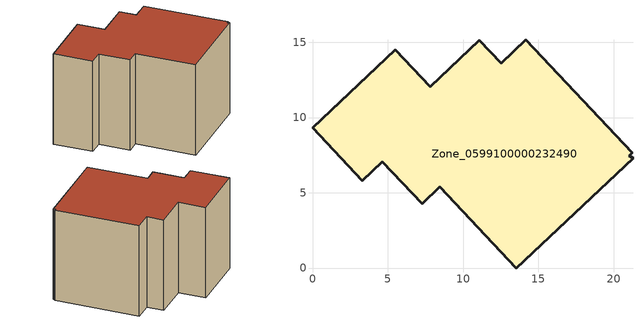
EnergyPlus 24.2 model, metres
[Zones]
Zone_0599100000232490
 floor ground (C_G): 8.45,5.39 7.29,4.29 4.65,7.08 3.31,5.81 0,9.32 5.5,14.5 7.81,12.05 11.08,15.14 12.53,13.6 14.18,15.16 21.26,7.66 21.05,7.47 21.29,7.31 13.54,0 z0
 wall outside (C_F): 12.53,13.6 11.08,15.14 7.81,12.05 5.5,14.5 0,9.32 3.31,5.81 4.65,7.08 7.29,4.29 8.45,5.39 13.54,0 21.29,7.31 21.05,7.47 21.26,7.66 14.18,15.16 12.53,13.6 z0:11.71
 roof outside (C_R): 21.26,7.66 14.18,15.16 12.53,13.6 11.08,15.14 7.81,12.05 5.5,14.5 0,9.32 3.31,5.81 4.65,7.08 7.29,4.29 8.45,5.39 13.54,0 21.29,7.31 21.05,7.47 z11.71
[BUILDING]
Pand.0599100000232490: North Axis=0; Terrain=City; Loads Convergence Tolerance Value=0.04; Temperature Convergence Tolerance Value=0.4; Solar Distribution=FullExterior; Maximum Number of Warmup Days=25; Minimum Number of Warmup Days=1
[Site:Location]
Rotterdam.The.Hague.AP_ZH_NLD Design_Conditions: Latitude=51.96; Longitude=4.45; Time Zone=1; Elevation=-4.5
[SITE:GROUNDTEMPERATURE:BUILDINGSURFACE]
18, 18, 18, 18, 18, 18, 18, 18, 18, 18, 18, 18
[MATERIAL] Thermal Absorptance=0.9; Solar Absorptance=0.7; Visible Absorptance=0.7
Name | Roughness | Thickness | Conductivity | Density | Specific Heat
G.D.1965 | MediumSmooth | 0.15 | 1 | 540 | 1210
F.D.1965 | Rough | 0.3 | 0.857143 | 1920 | 840
R.D.1965 | MediumRough | 0.2 | 0.08 | 1500 | 1000
[CONSTRUCTION]
C_G: G.D.1965
C_F: F.D.1965
C_R: R.D.1965
[ZONE]
Zone_0599100000232490: Type=1; Multiplier=1; Ceiling Height=Autocalculate; Volume=Autocalculate; Floor Area=autocalculate; Part of Total Floor Area=Yes
[ZONEINFILTRATION:DESIGNFLOWRATE]
Infil_Zone_0599100000232490: Zone or ZoneList or Space or SpaceList=Zone_0599100000232490; Schedule=AlwaysOn; Design Flow Rate Calculation Method=Flow/Area; Flow Rate per Floor Area=0.0042; Constant Term Coefficient=1; Temperature Term Coefficient=0; Velocity Term Coefficient=0; Velocity Squared Term Coefficient=0
[HVACTEMPLATE:ZONE:IDEALLOADSAIRSYSTEM]
Zone_0599100000232490: Maximum Heating Supply Air Temperature=50; Minimum Cooling Supply Air Temperature=13; Maximum Heating Supply Air Humidity Ratio=0.0156; Minimum Cooling Supply Air Humidity Ratio=0.0077; Heating Limit=NoLimit; Cooling Limit=NoLimit; Dehumidification Control Type=ConstantSensibleHeatRatio; Cooling Sensible Heat Ratio=0.7; Dehumidification Setpoint=60; Humidification Control Type=None; Humidification Setpoint=30; Outdoor Air Method=None; Outdoor Air Flow Rate per Person=0.00944; Outdoor Air Flow Rate per Zone Floor Area=0; Outdoor Air Flow Rate per Zone=0; Demand Controlled Ventilation Type=None; Outdoor Air Economizer Type=NoEconomizer; Heat Recovery Type=None; Sensible Heat Recovery Effectiveness=0.7; Latent Heat Recovery Effectiveness=0.65
[ZONECONTROL:THERMOSTAT]
ThermostatControl_Zone_0599100000232490: Zone or ZoneList=Zone_0599100000232490; Control Type Schedule=DualSetpointControlType; Control 1=Thermostat_Zone_0599100000232490; Temperature Difference Between Cutout And Setpoint=0
[THERMOSTATSETPOINT:DUALSETPOINT]
Thermostat_Zone_0599100000232490: Heating Setpoint Temperature Schedule=HeatingSetpoint_Zone_0599100000232490; Cooling Setpoint Temperature Schedule=CoolingSetpoint_Zone_0599100000232490
[SCHEDULE:COMPACT]
HeatingSetpoint_Zone_0599100000232490: Through: 12/31, For: AllDays, Until: 24:00, 21
CoolingSetpoint_Zone_0599100000232490: Through: 12/31, For: AllDays, Until: 24:00, 24
DualSetpointControlType: Through: 12/31, For: AllDays, Until: 24:00, 4
AlwaysOn: Through: 12/31, For: AllDays, Until: 24:00, 1
